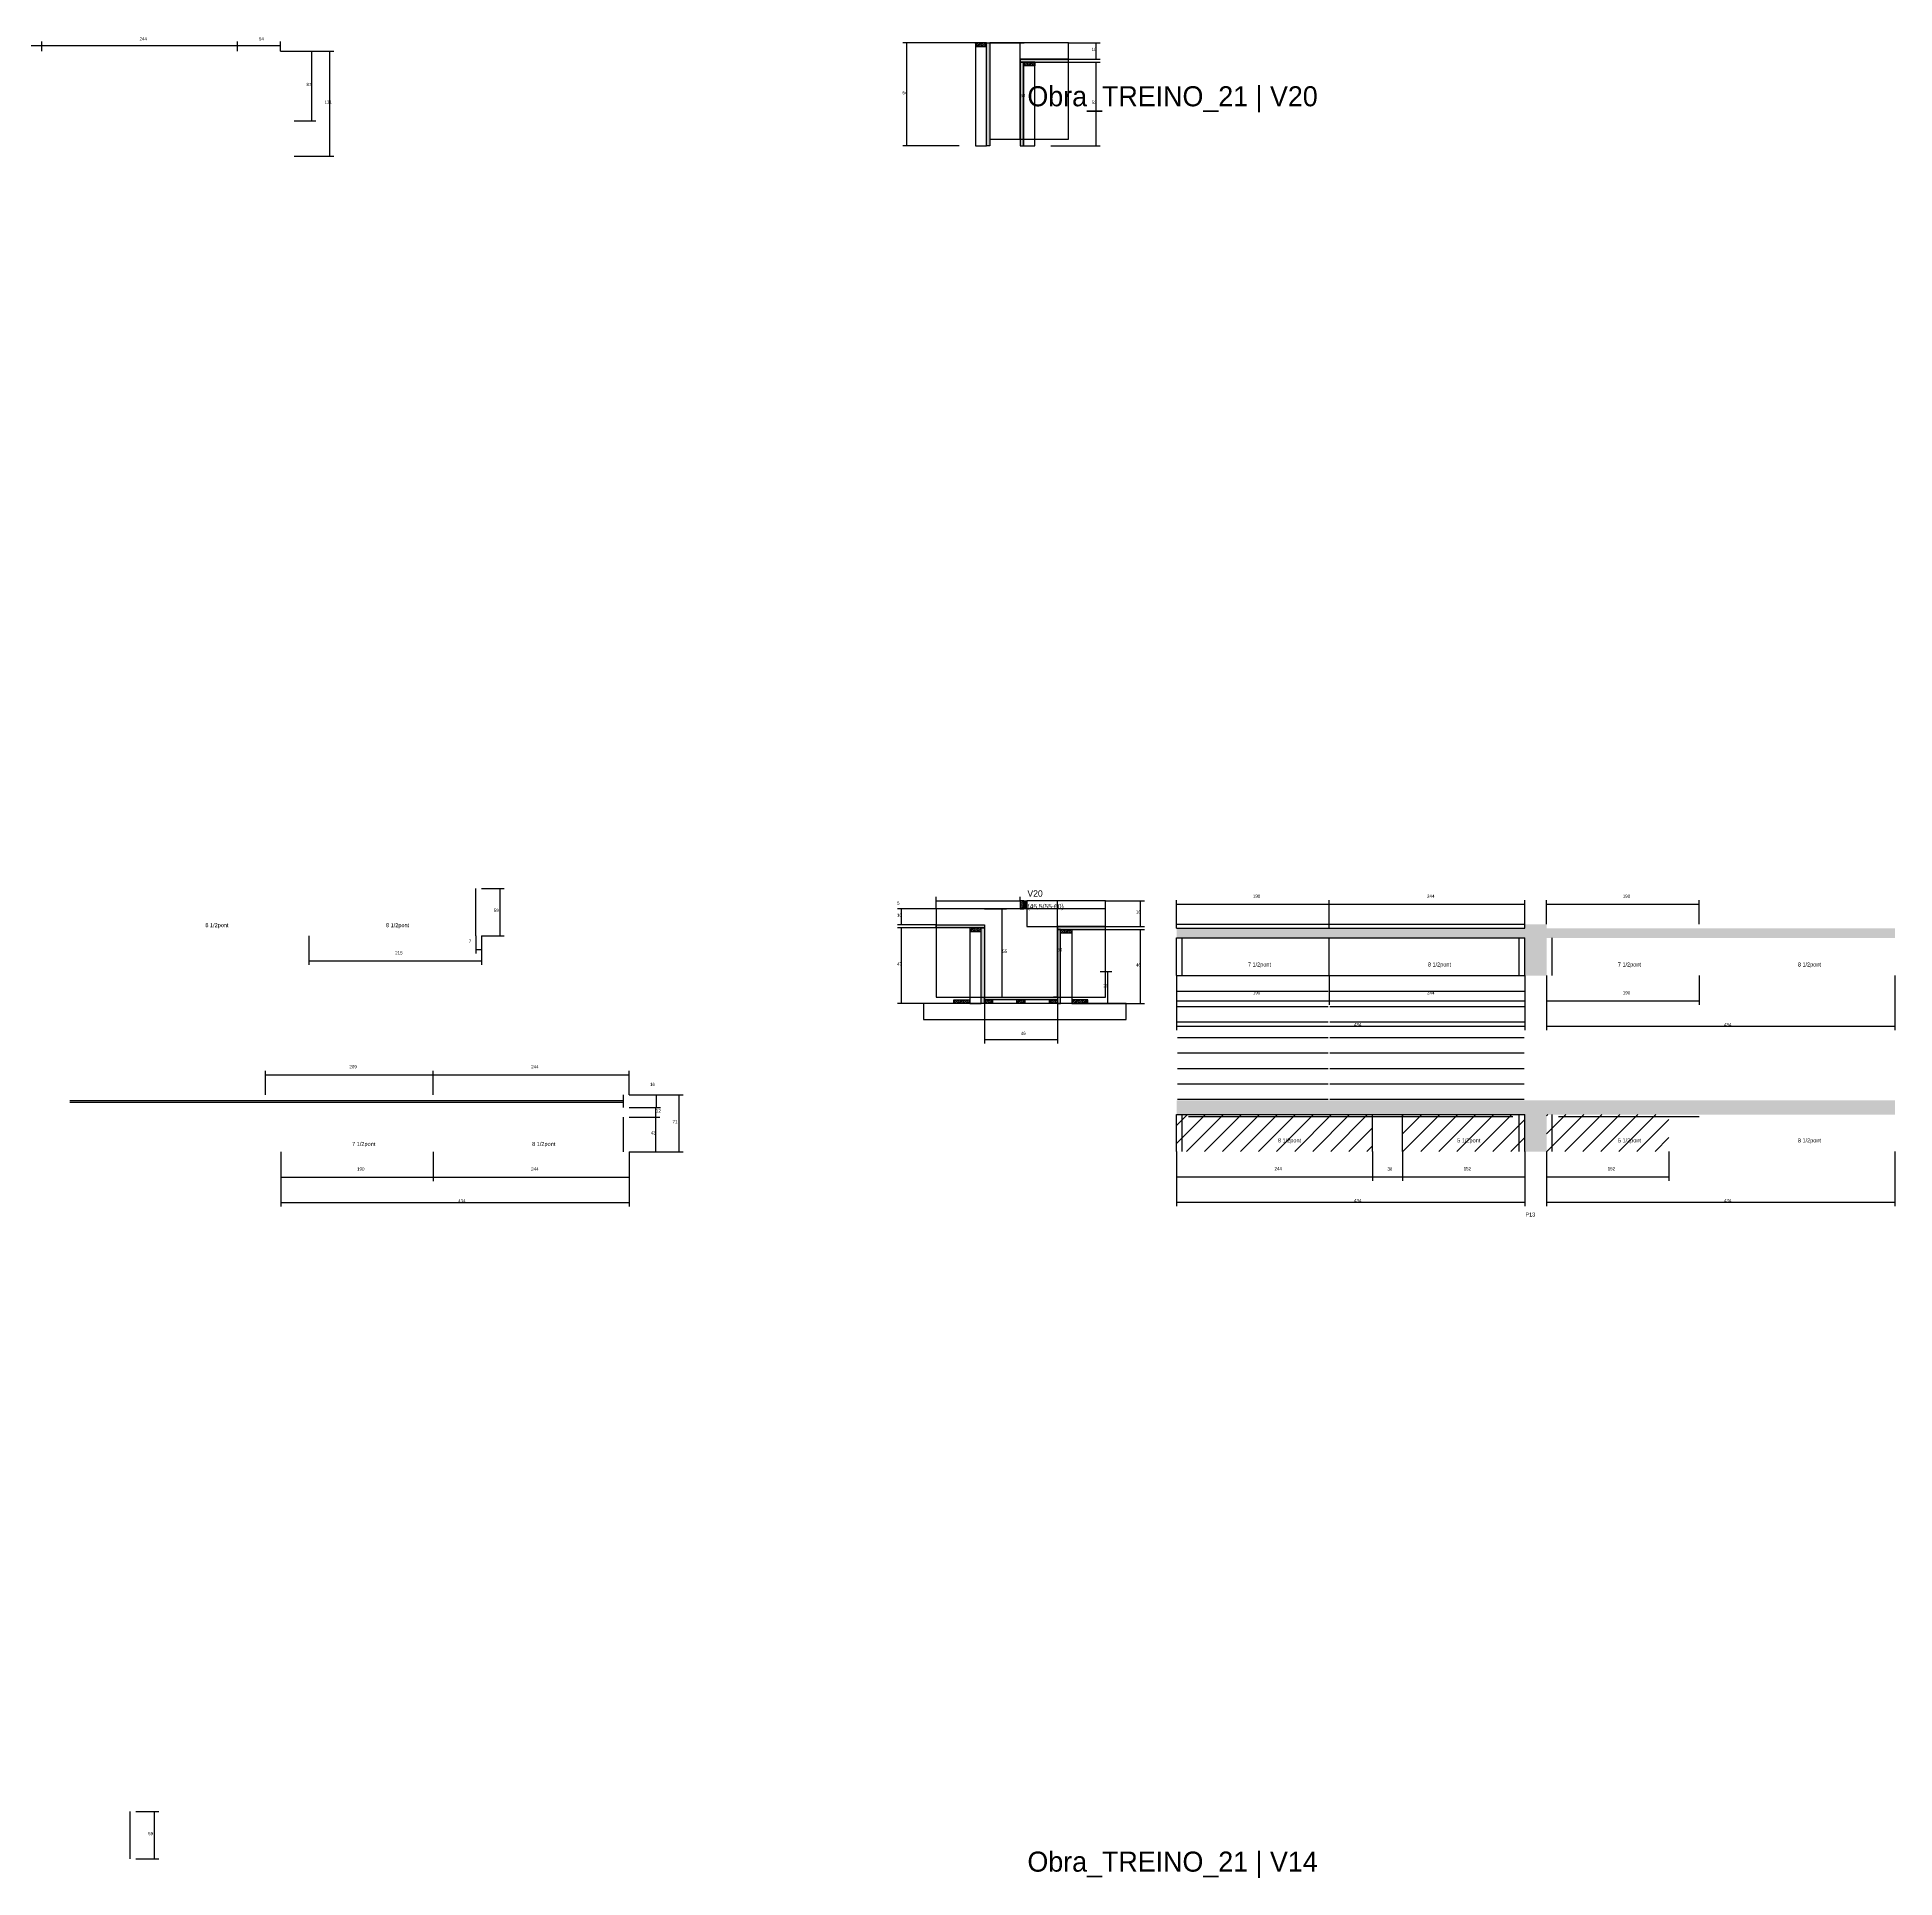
# Model space of a CAD drawing. Header units: metres. Extents: x -2848 to 22762, y -49062 to 1016.
# Drawn here: x 6766 to 9081, y -29818 to -27524 of the extents above; entities that cross this region are included whole.
import ezdxf

# ---------------------------------------------------------------- set-up
doc = ezdxf.new("R2010")
doc.units = ezdxf.units.M
for name, color, linetype in [('CONCRETO', 251, 'Continuous'), ('COTA', 4, 'Continuous'), ('Cota Seção (2x)', 4, 'Continuous'), ('Hachura', 253, 'Continuous'), ('LABEL_ID', 3, 'Continuous'), ('Madeira', 126, 'Continuous'), ('NOMENCLATURA', 7, 'Continuous'), ('Painéis', 200, 'Continuous'), ('SARR_2.2x7', 40, 'Continuous'), ('Texto Seção', 7, 'Continuous')]:
    doc.layers.add(name, color=color, linetype=linetype)

msp = doc.modelspace()

# ---------------------------------------------------------------- hatches: boundary and pattern name
at = {"layer": 'COTA'}
h = msp.add_hatch(dxfattribs=at)
h.set_pattern_fill('AR-CONC', scale=0.03)
h.paths.add_polyline_path([(8619.9, -28693.4), (8646.9, -28693.4), (8646.9, -28693.4), (8646.9, -28646.4), (8646.9, -28646.4), (9080.9, -28646.4), (9080.9, -28646.4), (9080.9, -28634.4), (9080.9, -28634.4), (8646.9, -28634.4), (8646.9, -28634.4), (8646.9, -28629.4), (8646.9, -28629.4), (8619.9, -28629.4), (8619.9, -28629.4), (8619.9, -28634.4), (8619.9, -28634.4), (8185.9, -28634.4), (8185.9, -28634.4), (8185.9, -28646.4), (8185.9, -28646.4), (8619.9, -28646.4), (8619.9, -28646.4), (8619.9, -28693.4)])
h = msp.add_hatch(dxfattribs=at)
h.set_pattern_fill('AR-CONC', scale=0.03)
h.paths.add_polyline_path([(8619.9, -28912.6), (8646.9, -28912.6), (8646.9, -28866.6), (9080.9, -28866.6), (9080.9, -28848.6), (8185.9, -28848.6), (8185.9, -28866.6), (8619.9, -28866.6)])
at = {"layer": 'Hachura'}
h = msp.add_hatch(dxfattribs=at)
h.set_pattern_fill('ANSI31', scale=0.5)
h.paths.add_polyline_path([(7935.1, -27531.1), (7935.1, -27535.5), (7935.1, -27535.5), (7949.1, -27535.5), (7949.1, -27535.5), (7949.1, -27531.1), (7949.1, -27531.1), (7935.1, -27531.1)])
h = msp.add_hatch(color=8, dxfattribs=at)
h.dxf.hatch_style = 1
h.paths.add_polyline_path([(7949.1, -27531.1), (7953.1, -27531.1), (7953.1, -27531.1), (7953.1, -27659.1), (7953.1, -27659.1), (7949.1, -27659.1), (7949.1, -27659.1), (7949.1, -27531.1)])
h = msp.add_hatch(color=8, dxfattribs=at)
h.dxf.hatch_style = 1
h.paths.add_polyline_path([(8051.1, -27555.1), (8051.1, -27551.1), (8051.1, -27551.1), (7991.1, -27551.1), (7991.1, -27551.1), (7991.1, -27555.1), (7991.1, -27555.1), (8051.1, -27555.1)])
h = msp.add_hatch(color=8, dxfattribs=at)
h.dxf.hatch_style = 1
h.paths.add_polyline_path([(7995.1, -27555.1), (7991.1, -27555.1), (7991.1, -27555.1), (7991.1, -27659.1), (7991.1, -27659.1), (7995.1, -27659.1), (7995.1, -27659.1), (7995.1, -27555.1)])
h = msp.add_hatch(dxfattribs=at)
h.set_pattern_fill('ANSI31', scale=0.5)
h.paths.add_polyline_path([(8009.1, -27555.1), (8009.1, -27559.5), (8009.1, -27559.5), (7995.1, -27559.5), (7995.1, -27559.5), (7995.1, -27555.1), (7995.1, -27555.1), (8009.1, -27555.1)])
h = msp.add_hatch(dxfattribs=at)
h.set_pattern_fill('ANSI31', scale=0.5)
h.paths.add_polyline_path([(7995.3, -28600), (7990.9, -28600), (7990.9, -28600), (7990.9, -28610), (7990.9, -28610), (7995.3, -28610), (7995.3, -28610), (7995.3, -28600)])
h = msp.add_hatch(color=8, dxfattribs=at)
h.dxf.hatch_style = 1
h.paths.add_polyline_path([(7995.3, -28600), (7999.3, -28600), (7999.3, -28600), (7999.3, -28610), (7999.3, -28610), (7995.3, -28610), (7995.3, -28610), (7995.3, -28600)])
h = msp.add_hatch(color=8, dxfattribs=at)
h.dxf.hatch_style = 1
h.paths.add_polyline_path([(7886.3, -28634), (7886.3, -28630), (7886.3, -28630), (7946.3, -28630), (7946.3, -28630), (7946.3, -28634), (7946.3, -28634), (7886.3, -28634)])
h = msp.add_hatch(dxfattribs=at)
h.set_pattern_fill('ANSI31', scale=0.5)
h.paths.add_polyline_path([(7928.3, -28634), (7928.3, -28638.4), (7928.3, -28638.4), (7942.3, -28638.4), (7942.3, -28638.4), (7942.3, -28634), (7942.3, -28634), (7928.3, -28634)])
h = msp.add_hatch(color=8, dxfattribs=at)
h.dxf.hatch_style = 1
h.paths.add_polyline_path([(7942.3, -28634), (7946.3, -28634), (7946.3, -28634), (7946.3, -28728), (7946.3, -28728), (7942.3, -28728), (7942.3, -28728), (7942.3, -28634)])
h = msp.add_hatch(color=8, dxfattribs=at)
h.dxf.hatch_style = 1
h.paths.add_polyline_path([(8097.3, -28636), (8097.3, -28632), (8097.3, -28632), (8037.3, -28632), (8037.3, -28632), (8037.3, -28636), (8037.3, -28636), (8097.3, -28636)])
h = msp.add_hatch(color=8, dxfattribs=at)
h.dxf.hatch_style = 1
h.paths.add_polyline_path([(8041.3, -28636), (8037.3, -28636), (8037.3, -28636), (8037.3, -28728), (8037.3, -28728), (8041.3, -28728), (8041.3, -28728), (8041.3, -28636)])
h = msp.add_hatch(dxfattribs=at)
h.set_pattern_fill('ANSI31', scale=0.5)
h.paths.add_polyline_path([(8055.3, -28636), (8055.3, -28640.4), (8055.3, -28640.4), (8041.3, -28640.4), (8041.3, -28640.4), (8041.3, -28636), (8041.3, -28636), (8055.3, -28636)])
h = msp.add_hatch(dxfattribs=at)
h.set_pattern_fill('ANSI31', scale=0.5)
h.paths.add_polyline_path([(7908.3, -28728), (7908.3, -28723.6), (7908.3, -28723.6), (7928.3, -28723.6), (7928.3, -28723.6), (7928.3, -28728), (7928.3, -28728), (7908.3, -28728)])
h = msp.add_hatch(color=8, dxfattribs=at)
h.dxf.hatch_style = 1
h.paths.add_polyline_path([(7946.3, -28723.6), (7946.3, -28720), (7946.3, -28720), (8037.3, -28720), (8037.3, -28720), (8037.3, -28723.6), (8037.3, -28723.6), (7946.3, -28723.6)])
h = msp.add_hatch(dxfattribs=at)
h.set_pattern_fill('ANSI31', scale=0.5)
h.paths.add_polyline_path([(7946.3, -28728), (7946.3, -28723.6), (7946.3, -28723.6), (7956.3, -28723.6), (7956.3, -28723.6), (7956.3, -28728), (7956.3, -28728), (7946.3, -28728)])
h = msp.add_hatch(dxfattribs=at)
h.set_pattern_fill('ANSI31', scale=0.5)
h.paths.add_polyline_path([(7986.8, -28728), (7986.8, -28723.6), (7986.8, -28723.6), (7996.8, -28723.6), (7996.8, -28723.6), (7996.8, -28728), (7996.8, -28728), (7986.8, -28728)])
h = msp.add_hatch(dxfattribs=at)
h.set_pattern_fill('ANSI31', scale=0.5)
h.paths.add_polyline_path([(8027.3, -28728), (8027.3, -28723.6), (8027.3, -28723.6), (8037.3, -28723.6), (8037.3, -28723.6), (8037.3, -28728), (8037.3, -28728), (8027.3, -28728)])
h = msp.add_hatch(dxfattribs=at)
h.set_pattern_fill('ANSI31', scale=0.5)
h.paths.add_polyline_path([(8075.3, -28728), (8075.3, -28723.6), (8075.3, -28723.6), (8055.3, -28723.6), (8055.3, -28723.6), (8055.3, -28728), (8055.3, -28728), (8075.3, -28728)])
h = msp.add_hatch(dxfattribs=at)
h.set_pattern_fill('ANSI31', scale=5)
h.paths.add_polyline_path([(8429.9, -28912.6), (8429.9, -28866.6), (8185.9, -28866.6), (8185.9, -28912.6)])
h = msp.add_hatch(dxfattribs=at)
h.set_pattern_fill('ANSI31', scale=5)
h.paths.add_polyline_path([(8619.9, -28912.6), (8619.9, -28866.6), (8467.4, -28866.6), (8467.4, -28912.6)])
h = msp.add_hatch(dxfattribs=at)
h.set_pattern_fill('ANSI31', scale=5)
h.paths.add_polyline_path([(8799.4, -28912.6), (8799.4, -28866.6), (8646.9, -28866.6), (8646.9, -28912.6)])

# ---------------------------------------------------------------- linework, layer by layer
at = {"layer": 'CONCRETO'}
for points in [[(8051.1, -27551.1), (8051.1, -27531.1), (7953.1, -27531.1), (7953.1, -27531.1), (7953.1, -27531.1), (7953.1, -27651.1), (7991.1, -27651.1), (7991.1, -27561.1), (7991.1, -27551.1)], [(7953.1, -27651.1), (8051.1, -27651.1), (8051.1, -27531.1), (7953.1, -27531.1)], [(7886.3, -28720), (8097.3, -28720), (8097.3, -28610), (7886.3, -28610)], [(7999.3, -28632), (8097.3, -28632), (8097.3, -28600), (7999.3, -28600)]]:
    msp.add_lwpolyline(points, close=True, dxfattribs=at)
for points in [[(8000, -28610), (7886.3, -28610), (7886.3, -28630), (7946.3, -28630), (7946.3, -28720), (8037.3, -28720), (8037.3, -28632), (8097.3, -28632)], [(8097.3, -28632), (8097.3, -28600), (7999.3, -28600)]]:
    msp.add_lwpolyline(points, dxfattribs=at)
at = {"layer": 'COTA'}
for p, q in [((6547.6, -27534.4), (6771.6, -27534.4)), ((6771.6, -27541.3), (6771.6, -27529.4)), ((6771.6, -27541.3), (6771.6, -27529.4)), ((6771.6, -27534.4), (7015.6, -27534.4)), ((7015.6, -27541.3), (7015.6, -27529.4)), ((7015.6, -27541.3), (7015.6, -27529.4)), ((7015.6, -27534.4), (7069.1, -27534.4)), ((7069.1, -27541.3), (7069.1, -27529.4)), ((7069.1, -27541.3), (7135.6, -27541.3)), ((7069.1, -27541.3), (7113.1, -27541.3)), ((7108.1, -27628.3), (7108.1, -27541.3)), ((7130.6, -27672.3), (7130.6, -27541.3)), ((7935.1, -27531.1), (7844.7, -27531.1)), ((7849.7, -27659.1), (7849.7, -27531.1)), ((8051.1, -27531.1), (8090.5, -27531.1)), ((8085.5, -27551.1), (8085.5, -27531.1)), ((8009.1, -27555.1), (8090.5, -27555.1)), ((8051.1, -27551.1), (8090.5, -27551.1)), ((8085.5, -27659.1), (8085.5, -27555.1)), ((7086.1, -27628.3), (7113.1, -27628.3)), ((7915.1, -27659.1), (7844.7, -27659.1)), ((8029.1, -27659.1), (8090.5, -27659.1)), ((7086.1, -27672.3), (7135.6, -27672.3)), ((7319.6, -28584.6), (7348.1, -28584.6)), ((7343.1, -28643.6), (7343.1, -28584.6)), ((7886.3, -28610), (7838, -28610)), ((7843, -28630), (7843, -28610)), ((7886.3, -28610), (7886.3, -28595)), ((7886.3, -28600), (7990.9, -28600)), ((7990.9, -28600), (7990.9, -28595)), ((8097.3, -28600), (8145.7, -28600)), ((8140.7, -28632), (8140.7, -28600)), ((8185.9, -28629.4), (8185.9, -28599.5)), ((8185.9, -28604.5), (8375.9, -28604.5)), ((8375.9, -28629.4), (8375.9, -28599.5)), ((8375.9, -28629.4), (8375.9, -28599.5)), ((8375.9, -28604.5), (8619.9, -28604.5)), ((8619.9, -28629.4), (8619.9, -28599.5)), ((8646.9, -28629.4), (8646.9, -28599.5)), ((8646.9, -28604.5), (8836.9, -28604.5)), ((8836.9, -28629.4), (8836.9, -28599.5)), ((7886.3, -28630), (7838, -28630)), ((7886.3, -28634), (7838, -28634)), ((7843, -28728), (7843, -28634)), ((8097.3, -28632), (8145.7, -28632)), ((7104.6, -28643.6), (7104.6, -28680.1)), ((7312.6, -28643.6), (7312.6, -28665.7)), ((7319.6, -28643.6), (7319.6, -28680.1)), ((7319.6, -28643.6), (7319.6, -28665.7)), ((7319.6, -28643.6), (7348.1, -28643.6)), ((8097.3, -28636), (8145.7, -28636)), ((8140.7, -28728), (8140.7, -28636)), ((7104.6, -28675.1), (7319.6, -28675.1)), ((7312.6, -28660.7), (7319.6, -28660.7)), ((8090.6, -28688.1), (8105.1, -28688.1)), ((8100.1, -28728), (8100.1, -28688.1)), ((8185.9, -28693.4), (8185.9, -28729.8)), ((8185.9, -28693.4), (8185.9, -28761.5)), ((8375.9, -28693.4), (8375.9, -28729.8)), ((8375.9, -28693.4), (8375.9, -28729.8)), ((8619.9, -28693.4), (8619.9, -28729.8)), ((8619.9, -28693.4), (8619.9, -28761.5)), ((8646.9, -28693.4), (8646.9, -28729.8)), ((8646.9, -28693.4), (8646.9, -28761.5)), ((8836.9, -28693.4), (8836.9, -28729.8)), ((9080.9, -28693.4), (9080.9, -28761.5)), ((7908.3, -28728), (7838, -28728)), ((7946.3, -28728), (7946.3, -28777.8)), ((8037.3, -28728), (8037.3, -28777.8)), ((8075.3, -28728), (8105.1, -28728)), ((8075.3, -28728), (8145.7, -28728)), ((8185.9, -28724.8), (8375.9, -28724.8)), ((8375.9, -28724.8), (8619.9, -28724.8)), ((8646.9, -28724.8), (8836.9, -28724.8)), ((7946.3, -28772.8), (8037.3, -28772.8)), ((8185.9, -28756.5), (8619.9, -28756.5)), ((8646.9, -28756.5), (9080.9, -28756.5)), ((7050.6, -28841.9), (7050.6, -28812.1)), ((7050.6, -28817.1), (7259.6, -28817.1)), ((7259.6, -28841.9), (7259.6, -28812.1)), ((7259.6, -28841.9), (7259.6, -28812.1)), ((7259.6, -28817.1), (7503.6, -28817.1)), ((7503.6, -28841.9), (7503.6, -28812.1)), ((7503.6, -28841.9), (7570.9, -28841.9)), ((7503.6, -28841.9), (7542.8, -28841.9)), ((7537.8, -28857.9), (7537.8, -28841.9)), ((7565.9, -28912.9), (7565.9, -28841.9)), ((7503.6, -28857.9), (7542.1, -28857.9)), ((7503.6, -28857.9), (7542.8, -28857.9)), ((7537.1, -28869.9), (7537.1, -28857.9)), ((7503.6, -28869.9), (7542.1, -28869.9)), ((7503.6, -28869.9), (7542.1, -28869.9)), ((7537.1, -28912.9), (7537.1, -28869.9)), ((7069.6, -28912.9), (7069.6, -28949.4)), ((7069.6, -28912.9), (7069.6, -28981)), ((7259.6, -28912.9), (7259.6, -28949.4)), ((7259.6, -28912.9), (7259.6, -28949.4)), ((7503.6, -28912.9), (7503.6, -28949.4)), ((7503.6, -28912.9), (7503.6, -28981)), ((7503.6, -28912.9), (7542.1, -28912.9)), ((7503.6, -28912.9), (7570.9, -28912.9)), ((8185.9, -28912.6), (8185.9, -28949)), ((8185.9, -28912.6), (8185.9, -28980.7)), ((8429.9, -28912.6), (8429.9, -28949)), ((8429.9, -28912.6), (8429.9, -28949)), ((8467.4, -28912.6), (8467.4, -28949)), ((8467.4, -28912.6), (8467.4, -28949)), ((8619.9, -28912.6), (8619.9, -28949)), ((8619.9, -28912.6), (8619.9, -28980.7)), ((8646.9, -28912.6), (8646.9, -28949)), ((8646.9, -28912.6), (8646.9, -28980.7)), ((8799.4, -28912.6), (8799.4, -28949)), ((9080.9, -28912.6), (9080.9, -28980.7)), ((7069.6, -28944.4), (7259.6, -28944.4)), ((7259.6, -28944.4), (7503.6, -28944.4)), ((8185.9, -28944), (8429.9, -28944)), ((8429.9, -28944), (8467.4, -28944)), ((8467.4, -28944), (8619.9, -28944)), ((8646.9, -28944), (8799.4, -28944)), ((7069.6, -28976), (7503.6, -28976)), ((8185.9, -28975.7), (8619.9, -28975.7)), ((8646.9, -28975.7), (9080.9, -28975.7)), ((6888.9, -29735), (6917.4, -29735)), ((6912.4, -29794), (6912.4, -29735)), ((6888.9, -29794), (6917.4, -29794))]:
    msp.add_line(p, q, dxfattribs=at)
at = {"layer": 'Cota Seção (2x)'}
for p, q in [((7953.1, -27531.1), (7996.1, -27531.1)), ((7991.1, -27651.1), (7991.1, -27531.1)), ((7953.1, -27651.1), (7996.1, -27651.1)), ((7946.3, -28610), (7973.7, -28610)), ((7968.7, -28720), (7968.7, -28610)), ((8037.6, -28600), (8032.3, -28600)), ((8037.3, -28720), (8037.3, -28600)), ((7946.3, -28720), (7973.7, -28720)), ((8037.6, -28720), (8032.3, -28720))]:
    msp.add_line(p, q, dxfattribs=at)
at = {"layer": 'Madeira'}
for points in [[(7935.1, -27531.1), (7935.1, -27535.5), (7949.1, -27535.5), (7949.1, -27531.1)], [(7935.1, -27659.1), (7949.1, -27659.1), (7949.1, -27531.1), (7935.1, -27531.1)], [(8009.1, -27555.1), (8009.1, -27559.5), (7995.1, -27559.5), (7995.1, -27555.1)], [(8009.1, -27555.1), (7995.1, -27555.1), (7995.1, -27659.1), (8009.1, -27659.1)], [(7995.3, -28600), (7990.9, -28600), (7990.9, -28610), (7995.3, -28610)], [(7928.3, -28634), (7928.3, -28638.4), (7942.3, -28638.4), (7942.3, -28634)], [(7928.3, -28728), (7942.3, -28728), (7942.3, -28634), (7928.3, -28634)], [(8055.3, -28636), (8055.3, -28640.4), (8041.3, -28640.4), (8041.3, -28636)], [(8055.3, -28728), (8041.3, -28728), (8041.3, -28636), (8055.3, -28636)], [(7870.5, -28748), (8123.1, -28748), (8123.1, -28728), (7870.5, -28728)], [(7908.3, -28728), (7908.3, -28723.6), (7928.3, -28723.6), (7928.3, -28728)], [(7946.3, -28728), (7946.3, -28723.6), (7956.3, -28723.6), (7956.3, -28728)], [(7986.8, -28728), (7986.8, -28723.6), (7996.8, -28723.6), (7996.8, -28728)], [(8027.3, -28728), (8027.3, -28723.6), (8037.3, -28723.6), (8037.3, -28728)], [(8075.3, -28728), (8075.3, -28723.6), (8055.3, -28723.6), (8055.3, -28728)]]:
    msp.add_lwpolyline(points, close=True, dxfattribs=at)
at = {"layer": 'Painéis'}
for p, q in [((7886.3, -28630), (7946.3, -28630)), ((8037.3, -28632), (8097.3, -28632)), ((8185.9, -28629.4), (8619.9, -28629.4)), ((8185.9, -28634.4), (8185.9, -28629.4)), ((8185.9, -28634.4), (8619.9, -28634.4)), ((8375.9, -28634.4), (8375.9, -28629.4)), ((8619.9, -28634.4), (8619.9, -28629.4)), ((8185.9, -28646.4), (8619.9, -28646.4)), ((8185.9, -28693.4), (8185.9, -28646.4)), ((8375.9, -28693.4), (8375.9, -28646.4)), ((8619.9, -28693.4), (8619.9, -28646.4)), ((8185.9, -28693.4), (8619.9, -28693.4)), ((7946.3, -28720), (8037.3, -28720)), ((8185.9, -28866.6), (8619.9, -28866.6)), ((8185.9, -28912.6), (8185.9, -28866.6)), ((8429.9, -28912.6), (8429.9, -28866.6)), ((8467.4, -28912.6), (8467.4, -28866.6)), ((8619.9, -28912.6), (8619.9, -28866.6))]:
    msp.add_line(p, q, dxfattribs=at)
for points in [[(7949.1, -27531.1), (7953.1, -27531.1), (7953.1, -27659.1), (7949.1, -27659.1)], [(8051.1, -27555.1), (8051.1, -27551.1), (7991.1, -27551.1), (7991.1, -27555.1)], [(7995.1, -27555.1), (7991.1, -27555.1), (7991.1, -27659.1), (7995.1, -27659.1)], [(7995.3, -28600), (7999.3, -28600), (7999.3, -28610), (7995.3, -28610)], [(7886.3, -28634), (7886.3, -28630), (7946.3, -28630), (7946.3, -28634)], [(7942.3, -28634), (7946.3, -28634), (7946.3, -28728), (7942.3, -28728)], [(8097.3, -28636), (8097.3, -28632), (8037.3, -28632), (8037.3, -28636)], [(8041.3, -28636), (8037.3, -28636), (8037.3, -28728), (8041.3, -28728)], [(7946.3, -28723.6), (7946.3, -28720), (8037.3, -28720), (8037.3, -28723.6)]]:
    msp.add_lwpolyline(points, close=True, dxfattribs=at)
at = {"layer": 'SARR_2.2x7'}
for p, q in [((7312.6, -28643.6), (7312.6, -28584.6)), ((8192.9, -28693.4), (8192.9, -28646.4)), ((8612.9, -28693.4), (8612.9, -28646.4)), ((8653.9, -28693.4), (8653.9, -28646.4)), ((8186.9, -28712.6), (8374.9, -28712.6)), ((8376.9, -28712.6), (8618.9, -28712.6)), ((8186.9, -28731.9), (8374.9, -28731.9)), ((8186.9, -28751.1), (8374.9, -28751.1)), ((8376.9, -28731.9), (8618.9, -28731.9)), ((8376.9, -28751.1), (8618.9, -28751.1)), ((8186.9, -28770.4), (8374.9, -28770.4)), ((8376.9, -28770.4), (8618.9, -28770.4)), ((8186.9, -28789.6), (8374.9, -28789.6)), ((8376.9, -28789.6), (8618.9, -28789.6)), ((8186.9, -28808.9), (8374.9, -28808.9)), ((8376.9, -28808.9), (8618.9, -28808.9)), ((7496.6, -28857.9), (7496.6, -28841.9)), ((8186.9, -28828.1), (8374.9, -28828.1)), ((8376.9, -28828.1), (8618.9, -28828.1)), ((6806.6, -28848.9), (7259.6, -28848.9)), ((6806.6, -28850.9), (7259.6, -28850.9)), ((7259.6, -28848.9), (7496.6, -28848.9)), ((7259.6, -28850.9), (7496.6, -28850.9)), ((8186.9, -28847.4), (8374.9, -28847.4)), ((8192.9, -28912.6), (8192.9, -28866.6)), ((8376.9, -28847.4), (8618.9, -28847.4)), ((8612.9, -28912.6), (8612.9, -28866.6)), ((8653.9, -28912.6), (8653.9, -28866.6)), ((7496.6, -28912.9), (7496.6, -28869.9)), ((8200.9, -28868.8), (8429.9, -28868.8)), ((8429.9, -28868.8), (8604.9, -28868.8)), ((8661.9, -28868.8), (8836.9, -28868.8)), ((6881.9, -29794), (6881.9, -29735))]:
    msp.add_line(p, q, dxfattribs=at)

# ---------------------------------------------------------------- texts
at = {"layer": 'COTA'}
for s, p in [('244', (6893.6, -27527.9)), ('54', (7042.3, -27527.9)), ('10', (8080, -27541.1)), ('87', (7101.6, -27584.8)), ('64', (7844.2, -27595.1)), ('131', (7124.1, -27606.8)), ('52', (8080, -27607.1)), ('59', (7335, -28614.1)), ('5', (7837.5, -28605)), ('16', (8135.2, -28616)), ('190', (8280.9, -28596.4)), ('244', (8497.9, -28596.4)), ('190', (8741.9, -28596.4)), ('10', (7837.5, -28620)), ('7', (7303.8, -28652.6)), ('215', (7212.1, -28667)), ('47', (7837.5, -28681)), ('46', (8135.2, -28682)), ('20', (8094.6, -28708)), ('190', (8280.9, -28716.7)), ('244', (8497.9, -28716.8)), ('190', (8741.9, -28716.7)), ('46', (7991.8, -28767.3)), ('434', (8406.9, -28756.5)), ('434', (8867.9, -28756.5)), ('209', (7155.1, -28808.9)), ('244', (7381.6, -28809)), ('16', (7529.7, -28830.9)), ('12', (7537.1, -28863.9)), ('43', (7530.6, -28891.4)), ('71', (7557.8, -28877.4)), ('190', (7164.6, -28936.3)), ('244', (7381.6, -28936.3)), ('244', (8307.9, -28936)), ('38', (8448.6, -28936.3)), ('152', (8543.6, -28935.9)), ('152', (8723.1, -28935.9)), ('434', (7290.6, -28976)), ('434', (8406.9, -28975.7)), ('434', (8867.9, -28975.7)), ('59', (6904.3, -29764.5))]:
    msp.add_text(s, height=4, dxfattribs=at).set_placement(p)
at = {"layer": 'Cota Seção (2x)'}
for s, p in [('60', (7991.1, -27598.6)), ('55', (7968.7, -28665)), ('60', (8037.3, -28663))]:
    msp.add_text(s, height=4, dxfattribs=at).set_placement(p)
at = {"layer": 'LABEL_ID'}
for s, p in [('Obra_TREINO_21 | V20', (8000, -27610)), ('Obra_TREINO_21 | V14', (8000, -29810))]:
    msp.add_text(s, height=25, dxfattribs=at).set_placement(p)
at = {"layer": 'NOMENCLATURA'}
for s, p in [('8 1/2pont', (6975.6, -28633)), ('8 1/2pont', (7200.7, -28633)), ('7 1/2pont', (8274.7, -28682)), ('8 1/2pont', (8499, -28682)), ('7 1/2pont', (8735.7, -28682)), ('8 1/2pont', (8960, -28682)), ('7 1/2pont', (7158.5, -28905.6)), ('8 1/2pont', (7382.8, -28905.6)), ('8 1/2pont', (8312.2, -28901.2)), ('5 1/2pont', (8535.5, -28901.2)), ('5 1/2pont', (8735.7, -28901.2)), ('8 1/2pont', (8960, -28901.2)), ('P13', (8620.5, -28993.6))]:
    msp.add_text(s, height=5, dxfattribs=at).set_placement(p)
at = {"layer": 'Texto Seção'}
for s, height, p in [('V20', 8, (8000, -28595)), ('(45,5/55-60)', 6, (8000, -28610))]:
    msp.add_text(s, height=height, dxfattribs=at).set_placement(p)

doc.saveas('drawing.dxf')
